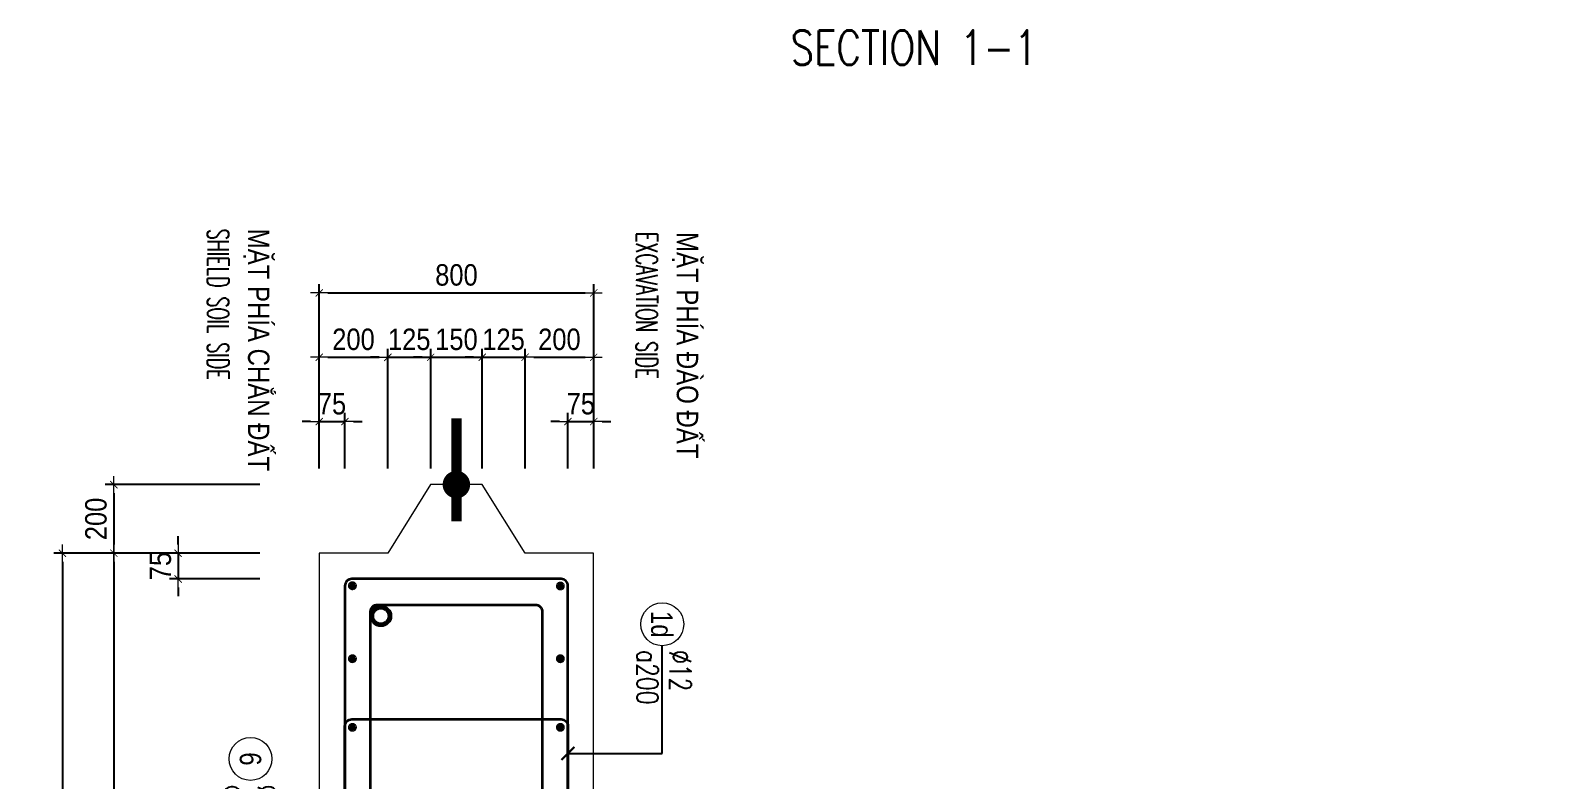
# Model space of a CAD drawing. Header units: millimetres. Extents: x -642477 to 1168880, y -27982 to 330379.
# Drawn here: x 1135958 to 1149282, y 77866 to 84414 of the extents above; entities that cross this region are included whole.
import ezdxf
from ezdxf.enums import TextEntityAlignment as Align

# ---------------------------------------------------------------- set-up
doc = ezdxf.new("R2010")
doc.units = ezdxf.units.MM
doc.layers.get('0').update_dxf_attribs({"lineweight": 20})
doc.layers.get('Defpoints').update_dxf_attribs({"color": 151, "lineweight": 9})
for name, color, linetype, lineweight in [('NDC_S_DIAPHGRAM WALL', 3, 'Continuous', 20), ('NDC_S_DIM', 1, 'Continuous', 15), ('NDC_S_ENG TITLE', 3, 'Continuous', 20), ('NDC_S_HATCH MATERIAL', 8, 'Continuous', 13), ('NDC_S_LEADER', 1, 'Continuous', 15), ('NDC_S_LEVEL TEXT', 7, 'Continuous', 20), ('NDC_S_REBAR', 4, 'Continuous', 35), ('NDC_S_VN TEXT', 7, 'Continuous', 20)]:
    doc.layers.add(name, color=color, linetype=linetype, lineweight=lineweight)
doc.layers.add('NDC_S_REBAR DES.', color=2, linetype='Continuous')
doc.styles.add('ARIAL', font='arial.ttf', dxfattribs={"width": 0.8})
doc.styles.add('NDC_ARIAL', font='arial.ttf', dxfattribs={"width": 0.85})
doc.styles.add('NDC_DIM', font='', dxfattribs={"width": 0.75})
doc.styles.add('NDC_EN TXT', font='romans.shx', dxfattribs={"width": 0.8})
doc.styles.get('NDC_DIM').set_extended_font_data('Dotum')
doc.dimstyles.new('A1-NDC-1-25 (x3)', dxfattribs={"dimscale": 75, "dimtxt": 2.5, "dimasz": 1, "dimexe": 1, "dimexo": 0, "dimgap": 0.8, "dimtad": 1, "dimdec": 0, "dimlfac": 0.333333, "dimdsep": 46, "dimtxsty": 'NDC_ARIAL', "dimblk": 'DIMMARK', "dimcen": 49999.938995, "dimdle": 1.5, "dimclrd": 1, "dimclre": 1, "dimclrt": 3, "dimadec": 0, "dimazin": 0, "dimtfac": 1, "dimtdec": 0, "dimtix": 1, "dimtmove": 2, "dimatfit": 3, "dimfxl": 1, "dimarcsym": 0})
doc.dimstyles.new('NDC_dim_25', dxfattribs={"dimscale": 25, "dimtxt": 2.2, "dimasz": 1.5, "dimexe": 1.5, "dimexo": 2.5, "dimgap": 1, "dimtad": 1, "dimdec": 0, "dimzin": 0, "dimdsep": 46, "dimtxsty": 'NDC_DIM', "dimblk": 'DIMMARK', "dimcen": 0.09, "dimdle": 1.2, "dimclrd": 1, "dimclre": 1, "dimclrt": 3, "dimadec": 0, "dimazin": 0, "dimtfac": 1, "dimtdec": 0, "dimtix": 1, "dimtofl": 0, "dimtmove": 0, "dimatfit": 3, "dimfxl": 6, "dimfxlon": 1, "dimtolj": 1, "dimtzin": 0, "dimarcsym": 0})

# ---------------------------------------------------------------- blocks, each defined once
blk = doc.blocks.new('DIMMARK')
at = {"layer": 'NDC_S_DIM', "color": 1}
blk.add_line((-1.5, 0), (1, 0), dxfattribs=at)
at = {"layer": 'NDC_S_DIM', "color": 2, "const_width": 0.1}
blk.add_lwpolyline([(-0.42, -0.42), (0.42, 0.42)], dxfattribs=at)
blk = doc.blocks.new('Ong sieu am')
at = {"layer": 'NDC_S_HATCH MATERIAL'}
h = blk.add_hatch(dxfattribs=at)
h.set_pattern_fill('ANSI31', color=256, scale=20)
h.set_pattern_definition([(45, (0, 0), (-1.76776695, 1.76776695), [])])
h.paths.add_polyline_path([(-7119.3, 51158.9, 1), (-7179.3, 51158.9, 1)])
h.paths.add_polyline_path([(-7171.3, 51158.9, -1), (-7127.3, 51158.9, -1)], flags=16)
at = {"layer": 'NDC_S_REBAR DES.'}
for radius in [30, 22]:
    blk.add_circle((-7149.3, 51158.9), radius, dxfattribs=at)
blk = doc.blocks.new('*U367')
blk.add_circle((-2.5, 0), 2.5)
at = {"layer": 'NDC_S_VN TEXT', "color": 3, "style": 'NDC_EN TXT', "width": 0.75}
for tag, p in [('DK1', (0.5, 0.85)), ('KC1', (0.5, -2.97))]:
    blk.add_attdef(tag, p, '', height=2.5, dxfattribs=at)
at = {"layer": 'NDC_S_VN TEXT', "color": 7, "style": 'ARIAL', "width": 0.8}
blk.add_attdef('SH2', text='', height=2.5, dxfattribs=at).set_placement((-2.5, 0), align=Align.MIDDLE)
blk = doc.blocks.new('kata_block_THEP')
at = {"layer": 'NDC_S_REBAR', "color": 0}
for p, q in [((-0.5, 0), (0.5, 0)), ((-0.35, 0.35), (0.35, -0.35)), ((0.35, 0.35), (-0.35, -0.35)), ((0, 0.5), (0, -0.5))]:
    blk.add_line(p, q, dxfattribs=at)
at = {"layer": 'NDC_S_REBAR', "color": 0, "const_width": 0.0833}
blk.add_lwpolyline([(-0.5, 0, 1), (0.5, 0, 1), (-0.5, 0, 1)], format="xyb", dxfattribs=at)
blk = doc.blocks.new('*U1853')
at = {"layer": 'NDC_S_REBAR', "ltscale": 80, "xscale": 72, "yscale": 72, "zscale": 72}
blk.add_blockref('kata_block_THEP', (0, 0), dxfattribs=at)
blk = doc.blocks.new('*U1854')
at = {"layer": 'NDC_S_LEVEL TEXT', "color": 0, "linetype": 'ByBlock', "lineweight": -2, "transparency": 16777216}
for p in [(0, 0), (600, 0), (1200, 0), (1800, 0), (2400, 0), (3000, 0), (3600, 0), (4200, 0), (4800, 0), (5400, 0), (6000, 0), (6600, 0), (7200, 0), (7800, 0), (8400, 0), (9000, 0), (9600, 0), (10200, 0)]:
    blk.add_blockref('*U1853', p, dxfattribs=at)
blk = doc.blocks.new('*U1855')
at = {"layer": 'NDC_S_REBAR', "ltscale": 80, "xscale": 72, "yscale": 72, "zscale": 72}
blk.add_blockref('kata_block_THEP', (0, 0), dxfattribs=at)
blk = doc.blocks.new('*U1856')
at = {"layer": 'NDC_S_LEVEL TEXT', "color": 0, "linetype": 'ByBlock', "lineweight": -2, "transparency": 16777216}
for p in [(0, 0), (600, 0), (1200, 0), (1800, 0), (2400, 0), (3000, 0), (3600, 0), (4200, 0), (4800, 0), (5400, 0), (6000, 0), (6600, 0), (7200, 0), (7800, 0), (8400, 0), (9000, 0), (9600, 0), (10200, 0)]:
    blk.add_blockref('*U1855', p, dxfattribs=at)
blk = doc.blocks.new('*D1874')
at = {"layer": 'Defpoints', "color": 0, "ltscale": 100, "transparency": 16777216}
for p in [(1137962, 79844), (1137249, 79619), (1137962, 79619)]:
    blk.add_point(p, dxfattribs=at)
at = {"layer": 'NDC_S_DIM', "color": 1, "lineweight": -2, "ltscale": 100, "transparency": 16777216}
for p, q in [((1137249, 79919), (1137249, 79994)), ((1137962, 79844), (1137174, 79844)), ((1137249, 79844), (1137249, 79619)), ((1137962, 79619), (1137174, 79619)), ((1137249, 79544), (1137249, 79469))]:
    blk.add_line(p, q, dxfattribs=at)
at = {"layer": 'NDC_S_DIM', "color": 1, "lineweight": -2, "ltscale": 100, "transparency": 16777216, "xscale": 75, "yscale": 75, "zscale": 75}
for p, rotation in [((1137249, 79844), 270), ((1137249, 79619), 90)]:
    blk.add_blockref('DIMMARK', p, dxfattribs=dict(at, rotation=rotation))
at = {"layer": 'NDC_S_DIM', "color": 3, "ltscale": 100, "transparency": 16777216, "insert": (1137094, 79732), "char_height": 187.5, "attachment_point": 5, "rotation": 90, "style": 'NDC_ARIAL'}
blk.add_mtext('75', dxfattribs=at)
blk = doc.blocks.new('*D1876')
at = {"layer": 'Defpoints', "color": 0, "ltscale": 100, "transparency": 16777216}
for p in [(1137962, 80444), (1136687, 79844), (1137962, 79844)]:
    blk.add_point(p, dxfattribs=at)
at = {"layer": 'NDC_S_DIM', "color": 1, "lineweight": -2, "ltscale": 100, "transparency": 16777216}
for p, q in [((1137962, 80444), (1136612, 80444)), ((1136687, 80369), (1136687, 79919)), ((1137962, 79844), (1136612, 79844))]:
    blk.add_line(p, q, dxfattribs=at)
at = {"layer": 'NDC_S_DIM', "color": 1, "lineweight": -2, "ltscale": 100, "transparency": 16777216, "xscale": 75, "yscale": 75, "zscale": 75}
for p, rotation in [((1136687, 80444), 90), ((1136687, 79844), 270)]:
    blk.add_blockref('DIMMARK', p, dxfattribs=dict(at, rotation=rotation))
at = {"layer": 'NDC_S_DIM', "color": 3, "ltscale": 100, "transparency": 16777216, "insert": (1136531, 80144), "char_height": 187.5, "attachment_point": 5, "rotation": 90, "style": 'NDC_ARIAL'}
blk.add_mtext('200', dxfattribs=at)
blk = doc.blocks.new('*D1877')
at = {"layer": 'Defpoints', "color": 0, "ltscale": 100, "transparency": 16777216}
for p in [(1137962, 79844), (1136687, 68444), (1137962, 68444)]:
    blk.add_point(p, dxfattribs=at)
at = {"layer": 'NDC_S_DIM', "color": 1, "lineweight": -2, "ltscale": 100, "transparency": 16777216}
for p, q in [((1137962, 79844), (1136612, 79844)), ((1136687, 79769), (1136687, 68519)), ((1137962, 68444), (1136612, 68444))]:
    blk.add_line(p, q, dxfattribs=at)
at = {"layer": 'NDC_S_DIM', "color": 1, "lineweight": -2, "ltscale": 100, "transparency": 16777216, "xscale": 75, "yscale": 75, "zscale": 75}
for p, rotation in [((1136687, 79844), 90), ((1136687, 68444), 270)]:
    blk.add_blockref('DIMMARK', p, dxfattribs=dict(at, rotation=rotation))
at = {"layer": 'NDC_S_DIM', "color": 3, "ltscale": 100, "transparency": 16777216, "insert": (1136531, 74144), "char_height": 187.5, "attachment_point": 5, "rotation": 90, "style": 'NDC_ARIAL'}
blk.add_mtext('3800', dxfattribs=at)
blk = doc.blocks.new('*D1878')
at = {"layer": 'Defpoints', "color": 0, "ltscale": 100, "transparency": 16777216}
for p in [(1139082, 81557), (1138482, 80586), (1139082, 80586)]:
    blk.add_point(p, dxfattribs=at)
at = {"layer": 'NDC_S_DIM', "color": 1, "lineweight": -2, "ltscale": 100, "transparency": 16777216}
for p, q in [((1138482, 80586), (1138482, 81632)), ((1138557, 81557), (1139007, 81557)), ((1139082, 80586), (1139082, 81632))]:
    blk.add_line(p, q, dxfattribs=at)
at = {"layer": 'NDC_S_DIM', "color": 1, "lineweight": -2, "ltscale": 100, "transparency": 16777216, "xscale": 75, "yscale": 75, "zscale": 75, "rotation": 180}
blk.add_blockref('DIMMARK', (1138482, 81557), dxfattribs=at)
at = {"layer": 'NDC_S_DIM', "color": 1, "lineweight": -2, "ltscale": 100, "transparency": 16777216, "xscale": 75, "yscale": 75, "zscale": 75}
blk.add_blockref('DIMMARK', (1139082, 81557), dxfattribs=at)
at = {"layer": 'NDC_S_DIM', "color": 3, "ltscale": 100, "transparency": 16777216, "insert": (1138782, 81713), "char_height": 187.5, "attachment_point": 5, "style": 'NDC_ARIAL'}
blk.add_mtext('200', dxfattribs=at)
blk = doc.blocks.new('*D1879')
at = {"layer": 'Defpoints', "color": 0, "ltscale": 100, "transparency": 16777216}
for p in [(1139457, 81557), (1139082, 80586), (1139457, 80586)]:
    blk.add_point(p, dxfattribs=at)
at = {"layer": 'NDC_S_DIM', "color": 1, "lineweight": -2, "ltscale": 100, "transparency": 16777216}
for p, q in [((1139007, 81557), (1138932, 81557)), ((1139082, 80586), (1139082, 81632)), ((1139082, 81557), (1139457, 81557)), ((1139457, 80586), (1139457, 81632)), ((1139532, 81557), (1139607, 81557))]:
    blk.add_line(p, q, dxfattribs=at)
at = {"layer": 'NDC_S_DIM', "color": 1, "lineweight": -2, "ltscale": 100, "transparency": 16777216, "xscale": 75, "yscale": 75, "zscale": 75}
blk.add_blockref('DIMMARK', (1139082, 81557), dxfattribs=at)
at = {"layer": 'NDC_S_DIM', "color": 1, "lineweight": -2, "ltscale": 100, "transparency": 16777216, "xscale": 75, "yscale": 75, "zscale": 75, "rotation": 180}
blk.add_blockref('DIMMARK', (1139457, 81557), dxfattribs=at)
at = {"layer": 'NDC_S_DIM', "color": 3, "ltscale": 100, "transparency": 16777216, "insert": (1139269, 81713), "char_height": 187.5, "attachment_point": 5, "style": 'NDC_ARIAL'}
blk.add_mtext('125', dxfattribs=at)
blk = doc.blocks.new('*D1880')
at = {"layer": 'Defpoints', "color": 0, "ltscale": 100, "transparency": 16777216}
for p in [(1139907, 81557), (1139457, 80586), (1139907, 80586)]:
    blk.add_point(p, dxfattribs=at)
at = {"layer": 'NDC_S_DIM', "color": 1, "lineweight": -2, "ltscale": 100, "transparency": 16777216}
for p, q in [((1139382, 81557), (1139307, 81557)), ((1139457, 80586), (1139457, 81632)), ((1139457, 81557), (1139907, 81557)), ((1139907, 80586), (1139907, 81632)), ((1139982, 81557), (1140057, 81557))]:
    blk.add_line(p, q, dxfattribs=at)
at = {"layer": 'NDC_S_DIM', "color": 1, "lineweight": -2, "ltscale": 100, "transparency": 16777216, "xscale": 75, "yscale": 75, "zscale": 75}
blk.add_blockref('DIMMARK', (1139457, 81557), dxfattribs=at)
at = {"layer": 'NDC_S_DIM', "color": 1, "lineweight": -2, "ltscale": 100, "transparency": 16777216, "xscale": 75, "yscale": 75, "zscale": 75, "rotation": 180}
blk.add_blockref('DIMMARK', (1139907, 81557), dxfattribs=at)
at = {"layer": 'NDC_S_DIM', "color": 3, "ltscale": 100, "transparency": 16777216, "insert": (1139682, 81713), "char_height": 187.5, "attachment_point": 5, "style": 'NDC_ARIAL'}
blk.add_mtext('150', dxfattribs=at)
blk = doc.blocks.new('*D1881')
at = {"layer": 'Defpoints', "color": 0, "ltscale": 100, "transparency": 16777216}
for p in [(1140282, 81557), (1139907, 80586), (1140282, 80586)]:
    blk.add_point(p, dxfattribs=at)
at = {"layer": 'NDC_S_DIM', "color": 1, "lineweight": -2, "ltscale": 100, "transparency": 16777216}
for p, q in [((1139832, 81557), (1139757, 81557)), ((1139907, 80586), (1139907, 81632)), ((1139907, 81557), (1140282, 81557)), ((1140282, 80586), (1140282, 81632)), ((1140357, 81557), (1140432, 81557))]:
    blk.add_line(p, q, dxfattribs=at)
at = {"layer": 'NDC_S_DIM', "color": 1, "lineweight": -2, "ltscale": 100, "transparency": 16777216, "xscale": 75, "yscale": 75, "zscale": 75}
blk.add_blockref('DIMMARK', (1139907, 81557), dxfattribs=at)
at = {"layer": 'NDC_S_DIM', "color": 1, "lineweight": -2, "ltscale": 100, "transparency": 16777216, "xscale": 75, "yscale": 75, "zscale": 75, "rotation": 180}
blk.add_blockref('DIMMARK', (1140282, 81557), dxfattribs=at)
at = {"layer": 'NDC_S_DIM', "color": 3, "ltscale": 100, "transparency": 16777216, "insert": (1140094, 81713), "char_height": 187.5, "attachment_point": 5, "style": 'NDC_ARIAL'}
blk.add_mtext('125', dxfattribs=at)
blk = doc.blocks.new('*D1882')
at = {"layer": 'Defpoints', "color": 0, "ltscale": 100, "transparency": 16777216}
for p in [(1140882, 81557), (1140282, 80586), (1140882, 80586)]:
    blk.add_point(p, dxfattribs=at)
at = {"layer": 'NDC_S_DIM', "color": 1, "lineweight": -2, "ltscale": 100, "transparency": 16777216}
for p, q in [((1140282, 80586), (1140282, 81632)), ((1140357, 81557), (1140807, 81557)), ((1140882, 80586), (1140882, 81632))]:
    blk.add_line(p, q, dxfattribs=at)
at = {"layer": 'NDC_S_DIM', "color": 1, "lineweight": -2, "ltscale": 100, "transparency": 16777216, "xscale": 75, "yscale": 75, "zscale": 75, "rotation": 180}
blk.add_blockref('DIMMARK', (1140282, 81557), dxfattribs=at)
at = {"layer": 'NDC_S_DIM', "color": 1, "lineweight": -2, "ltscale": 100, "transparency": 16777216, "xscale": 75, "yscale": 75, "zscale": 75}
blk.add_blockref('DIMMARK', (1140882, 81557), dxfattribs=at)
at = {"layer": 'NDC_S_DIM', "color": 3, "ltscale": 100, "transparency": 16777216, "insert": (1140582, 81713), "char_height": 187.5, "attachment_point": 5, "style": 'NDC_ARIAL'}
blk.add_mtext('200', dxfattribs=at)
blk = doc.blocks.new('*D1883')
at = {"layer": 'Defpoints', "color": 0, "ltscale": 100, "transparency": 16777216}
for p in [(1140882, 82120), (1138482, 80586), (1140882, 80586)]:
    blk.add_point(p, dxfattribs=at)
at = {"layer": 'NDC_S_DIM', "color": 1, "lineweight": -2, "ltscale": 100, "transparency": 16777216}
for p, q in [((1138482, 80586), (1138482, 82195)), ((1138557, 82120), (1140807, 82120)), ((1140882, 80586), (1140882, 82195))]:
    blk.add_line(p, q, dxfattribs=at)
at = {"layer": 'NDC_S_DIM', "color": 1, "lineweight": -2, "ltscale": 100, "transparency": 16777216, "xscale": 75, "yscale": 75, "zscale": 75, "rotation": 180}
blk.add_blockref('DIMMARK', (1138482, 82120), dxfattribs=at)
at = {"layer": 'NDC_S_DIM', "color": 1, "lineweight": -2, "ltscale": 100, "transparency": 16777216, "xscale": 75, "yscale": 75, "zscale": 75}
blk.add_blockref('DIMMARK', (1140882, 82120), dxfattribs=at)
at = {"layer": 'NDC_S_DIM', "color": 3, "ltscale": 100, "transparency": 16777216, "insert": (1139682, 82276), "char_height": 187.5, "attachment_point": 5, "style": 'NDC_ARIAL'}
blk.add_mtext('800', dxfattribs=at)
blk = doc.blocks.new('*D1884')
at = {"layer": 'Defpoints', "color": 0, "ltscale": 100, "transparency": 16777216}
for p in [(1138707, 80995), (1138482, 80586), (1138707, 80586)]:
    blk.add_point(p, dxfattribs=at)
at = {"layer": 'NDC_S_DIM', "color": 1, "lineweight": -2, "ltscale": 100, "transparency": 16777216}
for p, q in [((1138482, 80586), (1138482, 81070)), ((1138707, 80586), (1138707, 81070)), ((1138407, 80995), (1138332, 80995)), ((1138482, 80995), (1138707, 80995)), ((1138782, 80995), (1138857, 80995))]:
    blk.add_line(p, q, dxfattribs=at)
at = {"layer": 'NDC_S_DIM', "color": 1, "lineweight": -2, "ltscale": 100, "transparency": 16777216, "xscale": 75, "yscale": 75, "zscale": 75}
blk.add_blockref('DIMMARK', (1138482, 80995), dxfattribs=at)
at = {"layer": 'NDC_S_DIM', "color": 1, "lineweight": -2, "ltscale": 100, "transparency": 16777216, "xscale": 75, "yscale": 75, "zscale": 75, "rotation": 180}
blk.add_blockref('DIMMARK', (1138707, 80995), dxfattribs=at)
at = {"layer": 'NDC_S_DIM', "color": 3, "ltscale": 100, "transparency": 16777216, "insert": (1138594, 81150), "char_height": 187.5, "attachment_point": 5, "style": 'NDC_ARIAL'}
blk.add_mtext('75', dxfattribs=at)
blk = doc.blocks.new('*D1885')
at = {"layer": 'Defpoints', "color": 0, "ltscale": 100, "transparency": 16777216}
for p in [(1140882, 80995), (1140657, 80586), (1140882, 80586)]:
    blk.add_point(p, dxfattribs=at)
at = {"layer": 'NDC_S_DIM', "color": 1, "lineweight": -2, "ltscale": 100, "transparency": 16777216}
for p, q in [((1140657, 80586), (1140657, 81070)), ((1140882, 80586), (1140882, 81070)), ((1140582, 80995), (1140507, 80995)), ((1140657, 80995), (1140882, 80995)), ((1140957, 80995), (1141032, 80995))]:
    blk.add_line(p, q, dxfattribs=at)
at = {"layer": 'NDC_S_DIM', "color": 1, "lineweight": -2, "ltscale": 100, "transparency": 16777216, "xscale": 75, "yscale": 75, "zscale": 75}
blk.add_blockref('DIMMARK', (1140657, 80995), dxfattribs=at)
at = {"layer": 'NDC_S_DIM', "color": 1, "lineweight": -2, "ltscale": 100, "transparency": 16777216, "xscale": 75, "yscale": 75, "zscale": 75, "rotation": 180}
blk.add_blockref('DIMMARK', (1140882, 80995), dxfattribs=at)
at = {"layer": 'NDC_S_DIM', "color": 3, "ltscale": 100, "transparency": 16777216, "insert": (1140769, 81150), "char_height": 187.5, "attachment_point": 5, "style": 'NDC_ARIAL'}
blk.add_mtext('75', dxfattribs=at)
blk = doc.blocks.new('*D1873')
at = {"layer": 'Defpoints', "color": 0, "ltscale": 100, "transparency": 16777216}
for p in [(1140882, 79844), (1141239, 71050), (1140882, 70844), (1140882, 70844), (1149282, 70844)]:
    blk.add_point(p, dxfattribs=at)
at = {"layer": 'NDC_S_DIM', "color": 1, "lineweight": -2, "ltscale": 100, "transparency": 16777216}
blk.add_arc((1140882, 70844), 412, 10.4395, 79.5605, dxfattribs=at)
at = {"layer": 'NDC_S_DIM', "color": 1, "lineweight": -2, "ltscale": 100, "transparency": 16777216, "xscale": 75, "yscale": 75, "zscale": 75}
for p, rotation in [((1140882, 71256), 174.7802612610506), ((1141294, 70844), 275.219738481673)]:
    blk.add_blockref('DIMMARK', p, dxfattribs=dict(at, rotation=rotation))
at = {"layer": 'NDC_S_DIM', "color": 3, "ltscale": 100, "transparency": 16777216, "insert": (1141283, 71246), "char_height": 187.5, "attachment_point": 5, "rotation": 315, "style": 'NDC_ARIAL'}
blk.add_mtext('90°', dxfattribs=at)
blk = doc.blocks.new('*D1886')
at = {"layer": 'Defpoints', "color": 0, "ltscale": 100, "transparency": 16777216}
for p in [(1137962, 79844), (1136237, 68444), (1137962, 68444)]:
    blk.add_point(p, dxfattribs=at)
at = {"layer": 'NDC_S_DIM', "color": 1, "lineweight": -2, "ltscale": 100, "transparency": 16777216}
for p, q in [((1137962, 79844), (1136162, 79844)), ((1136237, 79769), (1136237, 68519)), ((1137962, 68444), (1136162, 68444))]:
    blk.add_line(p, q, dxfattribs=at)
at = {"layer": 'NDC_S_DIM', "color": 1, "lineweight": -2, "ltscale": 100, "transparency": 16777216, "xscale": 75, "yscale": 75, "zscale": 75}
for p, rotation in [((1136237, 79844), 90), ((1136237, 68444), 270)]:
    blk.add_blockref('DIMMARK', p, dxfattribs=dict(at, rotation=rotation))
at = {"layer": 'NDC_S_DIM', "color": 3, "ltscale": 100, "transparency": 16777216, "insert": (1136081, 74144), "char_height": 187.5, "attachment_point": 5, "rotation": 90, "style": 'NDC_ARIAL'}
blk.add_mtext('3800', dxfattribs=at)

msp = doc.modelspace()

# ---------------------------------------------------------------- linework, layer by layer
at = {"layer": 'NDC_S_DIAPHGRAM WALL', "ltscale": 50, "const_width": 90}
msp.add_lwpolyline([(1139681.5, 80122), (1139681.5, 81022)], dxfattribs=at)
at = {"layer": 'NDC_S_DIAPHGRAM WALL', "ltscale": 50, "const_width": 120}
msp.add_lwpolyline([(1139681.5, 80384.1, -1), (1139681.5, 80504.1, -1)], format="xyb", close=True, dxfattribs=at)
at = {"layer": 'NDC_S_DIAPHGRAM WALL', "ltscale": 0.01}
msp.add_lwpolyline([(1140881.5, 79844.1), (1140281.5, 79844.1), (1139906.5, 80444.1), (1139456.5, 80444.1), (1139081.5, 79844.1), (1138481.5, 79844.1)], dxfattribs=at)
msp.add_lwpolyline([(1138481.5, 79844.1), (1138481.5, 68444.1), (1149281.5, 68444.1), (1149281.5, 69044.1), (1148681.5, 69419.1), (1148681.5, 69869.1), (1149281.5, 70244.1), (1149281.5, 70844.1), (1140881.5, 70844.1), (1140881.5, 79844.1), (1140281.5, 79844.1), (1139906.5, 80444.1), (1139456.5, 80444.1), (1139081.5, 79844.1)], close=True, dxfattribs=at)
at = {"layer": 'NDC_S_REBAR'}
for points in [[(1140656.5, 79559.1, 0.4142136), (1140596.5, 79619.1), (1138766.5, 79619.1, 0.4142136), (1138706.5, 79559.1), (1138706.5, 79559.1), (1138706.5, 68729.1, 0.4142136), (1138766.5, 68669.1), (1140596.5, 68669.1, 0.4142136), (1140656.5, 68729.1)], [(1140431.5, 79334.1), (1140431.5, 68954.1, -0.4142136), (1140371.5, 68894.1), (1138991.5, 68894.1, -0.4142136), (1138931.5, 68954.1), (1138931.5, 79334.1, -0.4142136), (1138991.5, 79394.1), (1140371.5, 79394.1, -0.4142136)], [(1140656.5, 78333.1), (1140656.5, 77131.8, -0.4142136), (1140596.5, 77071.8), (1138766.5, 77071.8, -0.4142136), (1138706.5, 77131.8), (1138706.5, 78333.1, -0.4142136), (1138766.5, 78393.1), (1140596.5, 78393.1, -0.4142136)]]:
    msp.add_lwpolyline(points, format="xyb", close=True, dxfattribs=at)

# ---------------------------------------------------------------- block references
at = {"layer": 'NDC_S_DIM', "ltscale": 80, "xscale": 75, "yscale": 75, "zscale": 75, "rotation": 270}
for p, values in [((1141481.6, 79035.4), {'SH2': '1d', 'DK1': '%%c12', 'KC1': 'a200'}), ((1137881.5, 77858.5), {'SH2': '6', 'DK1': '%%c20', 'KC1': 'a2000'})]:
    msp.add_blockref('*U367', p, dxfattribs=at).add_auto_attribs(values)
at = {"layer": 'NDC_S_LEADER', "xscale": 3, "yscale": 3, "zscale": 3, "rotation": 270}
msp.add_blockref('Ong sieu am', (985545, 57847.4), dxfattribs=at)
at = {"layer": 'NDC_S_LEVEL TEXT', "rotation": 90.00000000000001}
msp.add_blockref('*U1854', (1138772.5, 68721.9), dxfattribs=at)
at = {"layer": 'NDC_S_LEVEL TEXT', "extrusion": (0, 0, -1), "zscale": -1, "rotation": 90.00000000000001}
msp.add_blockref('*U1856', (-1140590.5, 68721.9), dxfattribs=at)
at = {"layer": 'NDC_S_REBAR', "ltscale": 80, "xscale": -72.00000000000001, "yscale": 72.00000000000001, "zscale": 72.00000000000001, "rotation": 180}
for p in [(1138772.5, 79559.6), (1140590.5, 79557.4)]:
    msp.add_blockref('kata_block_THEP', p, dxfattribs=at)

# ---------------------------------------------------------------- texts
at = {"layer": 'NDC_S_ENG TITLE', "style": 'NDC_EN TXT', "width": 0.8}
msp.add_text('SECTION 1-1', height=300, dxfattribs=at).set_placement((1143682.3, 84264), align=Align.MIDDLE)
at = {"layer": 'NDC_S_ENG TITLE', "style": 'NDC_EN TXT', "width": 0.6}
for s, p in [('SHIELD SOIL SIDE', (1137598.6, 82680.7)), ('EXCAVATION SIDE', (1141347.1, 82651.6))]:
    msp.add_text(s, height=187.5, rotation=270, dxfattribs=at).set_placement(p, align=Align.MIDDLE_LEFT)
at = {"layer": 'NDC_S_LEVEL TEXT', "style": 'NDC_ARIAL', "width": 0.8}
for s, p in [('MẶT PHÍA CHẮN ĐẤT', (1137953.4, 82680.7)), ('MẶT PHÍA ĐÀO ĐẤT', (1141701.9, 82651.6))]:
    msp.add_text(s, height=187.5, rotation=270, dxfattribs=at).set_placement(p, align=Align.MIDDLE_LEFT)

# ---------------------------------------------------------------- dimensions: what is measured, and where the dimension line sits
at = {"layer": 'NDC_S_DIM', "ltscale": 100}
for base, p1, p2, picture, middle in [((1140881.5, 82120), (1138481.5, 80586), (1140881.5, 80586), '*D1883', (1139681.5, 82275.7)), ((1139081.5, 81557.5), (1138481.5, 80586), (1139081.5, 80586), '*D1878', (1138781.5, 81713.2)), ((1139456.5, 81557.5), (1139081.5, 80586), (1139456.5, 80586), '*D1879', (1139269, 81713.2)), ((1139906.5, 81557.5), (1139456.5, 80586), (1139906.5, 80586), '*D1880', (1139681.5, 81713.2)), ((1140281.5, 81557.5), (1139906.5, 80586), (1140281.5, 80586), '*D1881', (1140094, 81713.2)), ((1140881.5, 81557.5), (1140281.5, 80586), (1140881.5, 80586), '*D1882', (1140581.5, 81713.2)), ((1138706.5, 80995), (1138481.5, 80586), (1138706.5, 80586), '*D1884', (1138594, 81150.3)), ((1140881.5, 80995), (1140656.5, 80586), (1140881.5, 80586), '*D1885', (1140769, 81150.3))]:
    dim = msp.add_linear_dim(base=base, p1=p1, p2=p2, dimstyle='A1-NDC-1-25 (x3)', dxfattribs=at)
    dim.commit()
    dim.dimension.update_dxf_attribs({"geometry": picture, "text_midpoint": middle})
for base, p1, p2, picture, middle in [((1136686.9, 79844.1), (1137961.6, 80444.1), (1137961.6, 79844.1), '*D1876', (1136531.1, 80144.1)), ((1137249.4, 79619.1), (1137961.6, 79844.1), (1137961.6, 79619.1), '*D1874', (1137094, 79731.6)), ((1136236.9, 68444.1), (1137961.6, 79844.1), (1137961.6, 68444.1), '*D1886', (1136081.1, 74144.1)), ((1136686.9, 68444.1), (1137961.6, 79844.1), (1137961.6, 68444.1), '*D1877', (1136531.1, 74144.1))]:
    dim = msp.add_linear_dim(base=base, p1=p1, p2=p2, angle=270, dimstyle='A1-NDC-1-25 (x3)', dxfattribs=at)
    dim.commit()
    dim.dimension.update_dxf_attribs({"geometry": picture, "text_midpoint": middle})
dim = msp.add_angular_dim_2l(base=(1141238.5, 71050.2), line1=((1149281.5, 70844.1), (1140881.5, 70844.1)), line2=((1140881.5, 70844.1), (1140881.5, 79844.1)), dimstyle='A1-NDC-1-25 (x3)', dxfattribs=at)
dim.commit()
dim.dimension.update_dxf_attribs({"geometry": '*D1873', "text_midpoint": (1141283.1, 71245.7)})

# ---------------------------------------------------------------- leaders
at = {"layer": 'NDC_S_LEADER'}
msp.add_leader([(1140656.5, 78094.1), (1141481.6, 78094.1), (1141481.6, 79035.4)], dimstyle='NDC_dim_25', override={"dimasz": 4.5, "dimldrblk": 'ArchTick'}, dxfattribs=at)

doc.saveas('drawing.dxf')
